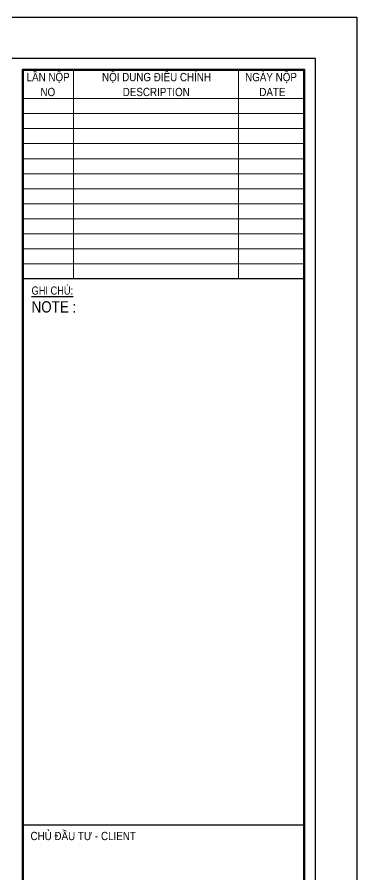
# Model space of a CAD drawing. Header units: millimetres. Extents: x 49062 to 70087, y 41177 to 56027.
# Drawn here: x 67825 to 70087, y 50320 to 56027 of the extents above; entities that cross this region are included whole.
import ezdxf

# ---------------------------------------------------------------- set-up
doc = ezdxf.new("R2010")
doc.units = ezdxf.units.MM
doc.header["$MEASUREMENT"] = 0
doc.layers.add('CDC -TEXT KHUNG', color=7, linetype='Continuous')
doc.layers.add('CDC-KHUNGTEN', color=7, linetype='Continuous')
doc.styles.add('ARIAL', font='arial.ttf', dxfattribs={"width": 0.8})
doc.styles.add('Arial_4', font='arial.ttf', dxfattribs={"width": 0.75, "height": 3})
doc.styles.add('KT CDC', font='arial.ttf', dxfattribs={"width": 0.85, "height": 200})

# ---------------------------------------------------------------- blocks, each defined once
blk = doc.blocks.new('CDTA1')
at = {"layer": 'CDC-KHUNGTEN', "color": 6, "lineweight": 25}
blk.add_line((0, 90), (-75, 90), dxfattribs=at)
at = {"layer": 'CDC-KHUNGTEN', "color": 6, "style": 'KT CDC', "width": 0.85}
blk.add_text('CHỦ ĐẦU TƯ - CLIENT', height=2.2, dxfattribs=at).set_placement((-72.93, 86))
blk = doc.blocks.new('KHUNG A1')
at = {"layer": 'CDC-KHUNGTEN', "color": 8, "lineweight": 9}
for p, q in [((10382.72, 1278.17), (10382.72, 1222.51)), ((10426.72, 1278.17), (10426.72, 1222.51)), ((10444.22, 1270.51), (10369.22, 1270.51)), ((10444.22, 1266.51), (10369.22, 1266.51)), ((10444.22, 1262.51), (10369.22, 1262.51)), ((10444.22, 1258.51), (10369.22, 1258.51)), ((10444.22, 1254.51), (10369.22, 1254.51)), ((10444.22, 1250.51), (10369.22, 1250.51)), ((10444.22, 1246.51), (10369.22, 1246.51)), ((10444.22, 1242.51), (10369.22, 1242.51)), ((10444.22, 1238.51), (10369.22, 1238.51)), ((10444.22, 1234.51), (10369.22, 1234.51)), ((10444.22, 1230.51), (10369.22, 1230.51)), ((10444.22, 1226.51), (10369.22, 1226.51))]:
    blk.add_line(p, q, dxfattribs=at)
at = {"layer": 'CDC-KHUNGTEN', "color": 6, "lineweight": 25}
blk.add_line((10444.22, 1222.51), (10369.22, 1222.51), dxfattribs=at)
at = {"layer": 'CDC-KHUNGTEN', "color": 8}
blk.add_lwpolyline([(10368.18, 709.17), (10447.22, 709.17), (10447.22, 1281.17), (9647.22, 1281.17), (9647.22, 709.17), (10368.18, 709.17)], dxfattribs=at)
at = {"layer": 'CDC-KHUNGTEN', "color": 255, "lineweight": 60}
blk.add_lwpolyline([(10369.22, 712.17), (10444.22, 712.17), (10444.22, 1278.17), (10369.22, 1278.17), (10369.22, 712.17)], dxfattribs=at)
at = {"layer": 'DEFPOINTS', "color": 1, "ltscale": 0.2}
blk.add_lwpolyline([(9617.22, 698.17), (9617.22, 1292.17), (10458.22, 1292.17), (10458.22, 698.17), (9617.22, 698.17)], close=True, dxfattribs=at)
at = {"layer": 'CDC-KHUNGTEN'}
blk.add_blockref('CDTA1', (10444.22, 987.17), dxfattribs=at)
at = {"layer": 'CDC -TEXT KHUNG', "color": 7, "style": 'KT CDC', "width": 0.85}
for s, p in [('NO', (10373.95, 1271.16)), ('DESCRIPTION', (10395.86, 1271.16)), ('DATE', (10432.24, 1271.16))]:
    blk.add_text(s, height=2.2, dxfattribs=at).set_placement(p)
at = {"layer": 'CDC -TEXT KHUNG', "char_height": 2.2, "attachment_point": 2, "line_spacing_factor": 0.941778, "style": 'KT CDC'}
for s, insert, width in [('LẦN NỘP', (10375.98, 1277.33), 14.6422), ('NỘI DUNG ĐIỀU CHỈNH', (10404.85, 1277.33), 36.9971), ('NGÀY NỘP', (10435.36, 1277.33), 17.5559)]:
    blk.add_mtext(s, dxfattribs=dict(at, insert=insert, width=width))
at = {"layer": 'CDC-KHUNGTEN', "color": 7, "style": 'Arial_4', "width": 0.85}
blk.add_text('NOTE :', height=3, dxfattribs=at).set_placement((10371.58, 1213.57))
at = {"layer": 'CDC-KHUNGTEN', "color": 6, "insert": (10371.58, 1220.51), "char_height": 2.2, "width": 18.8196, "attachment_point": 1, "style": 'ARIAL'}
blk.add_mtext('{\\LGHI CHÚ:}', dxfattribs=at)

msp = doc.modelspace()

# ---------------------------------------------------------------- block references
at = {"xscale": 25.00000000000055, "yscale": 25.00000000000055, "zscale": 25.00000000000055}
msp.add_blockref('KHUNG A1', (-191368.4, 23722.3), dxfattribs=at)

doc.saveas('drawing.dxf')
